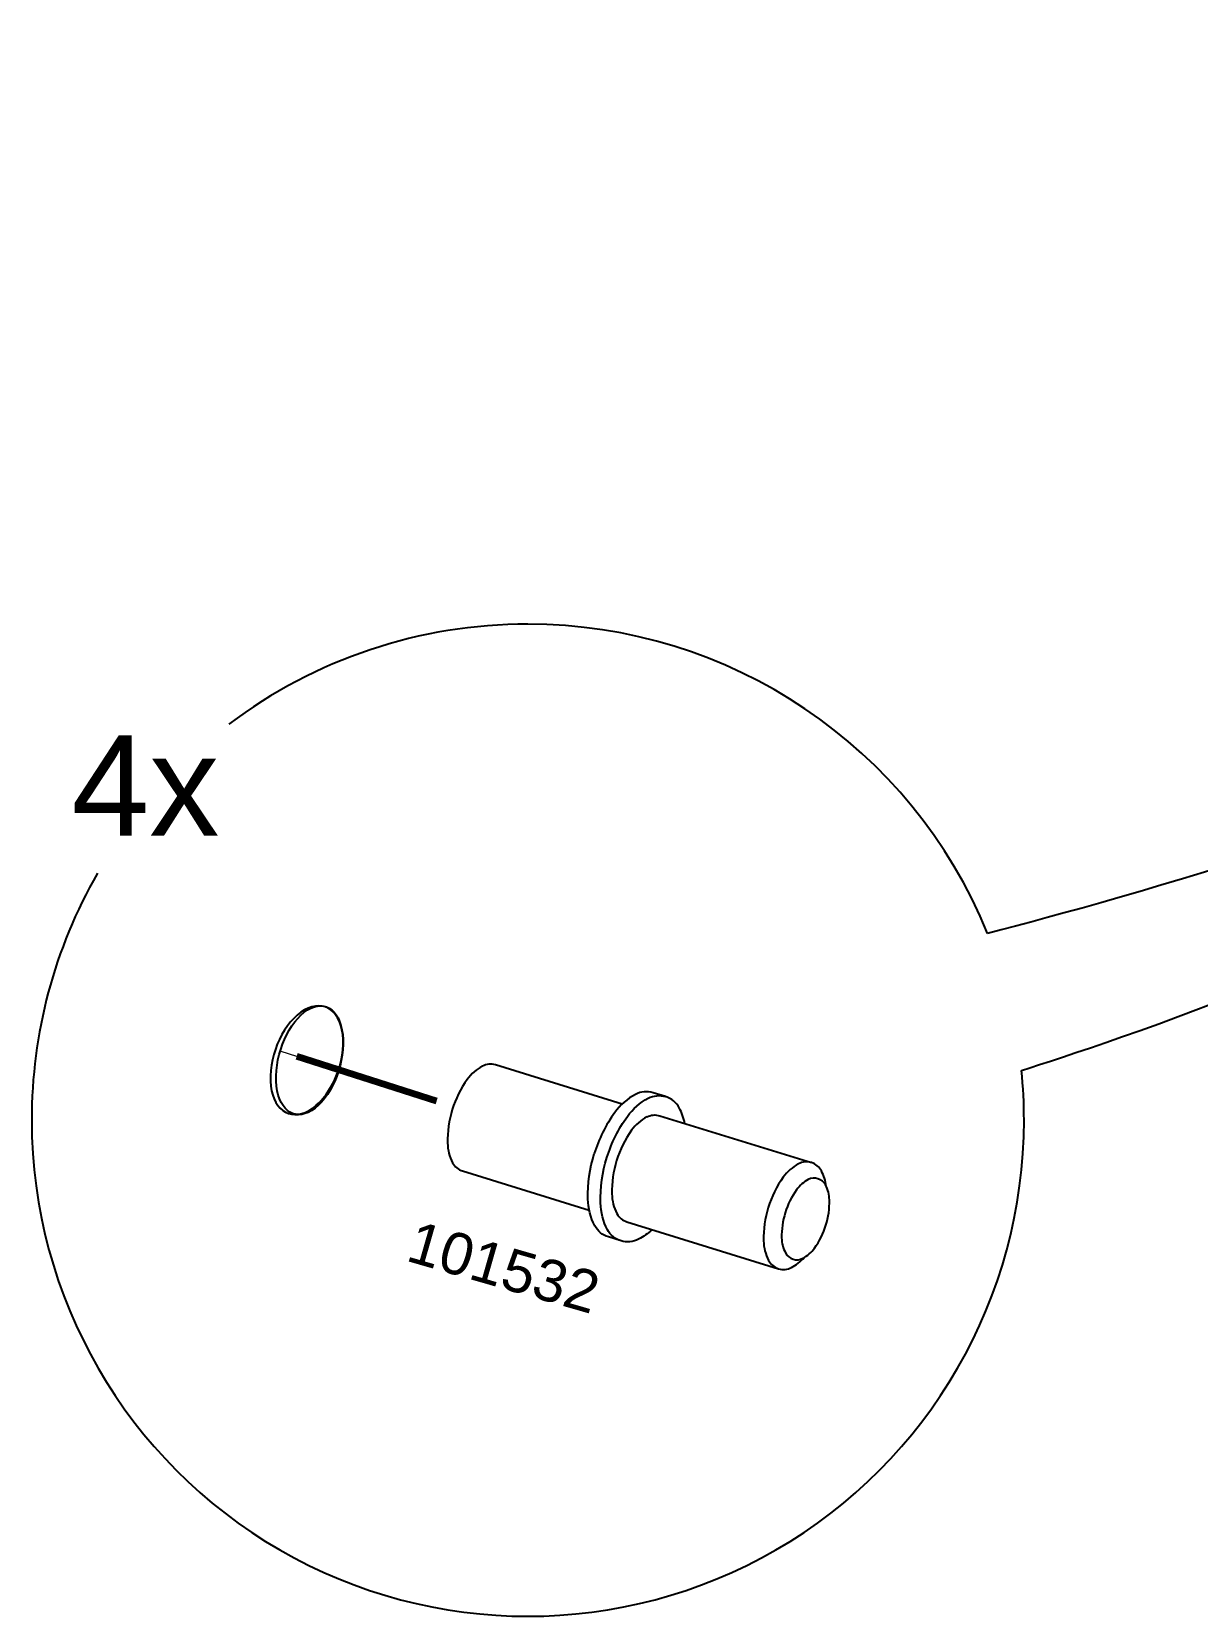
# Model space of a CAD drawing. Header units: inches. Extents: x 4 to 10.3, y 3.4 to 14.1.
# Drawn here: x 4.059 to 6.14, y 9.215 to 12.045 of the extents above; entities that cross this region are included whole.
import ezdxf

# ---------------------------------------------------------------- set-up
doc = ezdxf.new("R2010")
doc.units = ezdxf.units.IN
doc.header["$MEASUREMENT"] = 0
doc.layers.add('PDF2_Geometry', color=7, linetype='Continuous')
doc.layers.add('PDF2_Text', color=7, linetype='Continuous')
doc.styles.add('PDF Arial', font='Arial.ttf')

msp = doc.modelspace()

# ---------------------------------------------------------------- linework, layer by layer
at = {"layer": 'PDF2_Geometry', "lineweight": 25}
for points in [[(5.765, 10.4343, 0.305059), (4.9444, 10.9864, 0.163795), (4.4108, 10.8077)], [(4.176, 10.5416, 0.131685), (4.0586, 10.1005, 1.000015), (5.8302, 10.1005, 0.024954), (5.8258, 10.1896)], [(5.1125, 10.1295), (4.8865, 10.1994, 0.198961), (4.8635, 10.1973, 0.115834), (4.8362, 10.1735, 0.080173), (4.8094, 10.1195, 0.080882), (4.801, 10.0598, 0.116019), (4.8101, 10.0247, 0.198437), (4.8279, 10.01), (5.0539, 9.94)], [(5.1107, 9.8851, -0.199476), (5.0865, 9.9051, -0.116178), (5.0742, 9.9529, -0.080744), (5.0855, 10.034, -0.080565), (5.122, 10.1074, -0.116842), (5.1592, 10.1398, -0.199647), (5.1904, 10.1427), (5.1679, 10.1497, 0.198325), (5.1366, 10.1468, 0.115947), (5.0994, 10.1144, 0.08061), (5.063, 10.041)], [(5.2247, 10.0948, 0.069071), (5.2146, 10.1227, 0.199187), (5.1904, 10.1427)], [(5.1569, 10.1065, 0.116992), (5.1295, 10.0827, 0.080696), (5.1028, 10.0287, 0.080876), (5.0944, 9.9691, 0.116718), (5.1035, 9.9339, 0.199708), (5.1213, 9.9192), (5.3921, 9.8354, 0.198535), (5.415, 9.8375, 0.091197), (5.4375, 9.8552)], [(5.1569, 10.1065, -0.199026), (5.1799, 10.1086), (5.4507, 10.0249, 0.198807), (5.4277, 10.0227, 0.116454), (5.4003, 9.9989, 0.081054), (5.3736, 9.9449, 0.080432), (5.3652, 9.8853, 0.116367), (5.3743, 9.8501, 0.196788), (5.3921, 9.8354)], [(5.166, 9.9053, -0.069803), (5.142, 9.888, -0.199333), (5.1107, 9.8851), (5.0881, 9.8921, -0.198541), (5.064, 9.9121, -0.115689), (5.0516, 9.9599, -0.080516), (5.063, 10.041)], [(5.477, 9.9829, 0.091979), (5.4684, 10.0101, 0.199281), (5.4507, 10.0249)]]:
    msp.add_lwpolyline(points, format="xyb", dxfattribs=at)
at = {"layer": 'PDF2_Geometry', "lineweight": 18}
msp.add_lwpolyline([(4.7811, 10.1346), (4.5039, 10.2233)], dxfattribs=at)
at = {"layer": 'PDF2_Geometry', "color": 7, "lineweight": 106, "true_color": 0xffffff}
msp.add_lwpolyline([(4.7811, 10.1346), (4.5317, 10.2144)], dxfattribs=at)
at = {"layer": 'PDF2_Geometry', "lineweight": 25}
msp.add_lwpolyline([(5.4045, 9.8636, 0.200225), (5.4179, 9.8524, 0.200153), (5.4354, 9.854, 0.116915), (5.4561, 9.8721, 0.080717), (5.4765, 9.9131, 0.080294), (5.4828, 9.9583, 0.116197), (5.4759, 9.985, 0.200032), (5.4624, 9.9962, 0.199863), (5.445, 9.9946, 0.116838), (5.4242, 9.9765, 0.081284), (5.4039, 9.9355, 0.080406), (5.3975, 9.8903, 0.115723)], format="xyb", close=True, dxfattribs=at)
for centre, major_axis, ratio, start_param, end_param in [((4.5497, 10.2078), (0.0329, 0.0952), 0.588522, 5.305451, 11.588636), ((4.5548, 10.2078), (0.0282, 0.0959), 0.550387, 5.265399361470298, 11.54858466864988)]:
    msp.add_ellipse(centre, major_axis=major_axis, ratio=ratio, start_param=start_param, end_param=end_param, dxfattribs=at)
for points in [[(8.1997, 12.0445), (7.9448, 11.0305), (6.2616, 10.5626), (5.765, 10.4343)], [(5.8258, 10.1896), (6.118, 10.2819), (8.0637, 10.9269), (8.1997, 12.0445)]]:
    msp.add_open_spline(points, degree=3, dxfattribs=at)

# ---------------------------------------------------------------- texts
at = {"layer": 'PDF2_Text', "insert": (4.1295, 10.609), "char_height": 0.17896, "attachment_point": 7, "style": 'PDF Arial'}
msp.add_mtext('4x', dxfattribs=at)
at = {"layer": 'PDF2_Text', "insert": (4.7239, 9.8494), "char_height": 0.07456, "attachment_point": 7, "rotation": 343.9417, "style": 'PDF Arial'}
msp.add_mtext('101532', dxfattribs=at)

doc.saveas('drawing.dxf')
